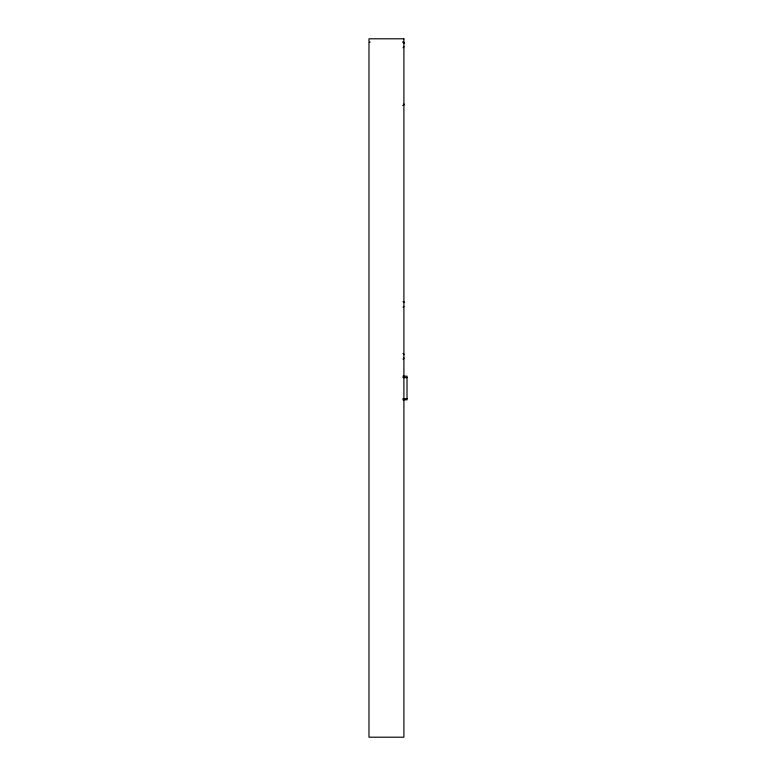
<?xml version="1.0" encoding="UTF-8"?>
<svg xmlns="http://www.w3.org/2000/svg" width="776" height="776" viewBox="0 0 776 776"><rect width="100%" height="100%" fill="white"/><g stroke="black" fill="none" stroke-linecap="round" stroke-linejoin="round"><path stroke-width="1.16" d="M403.898 46.502L403.86 46.88A1.164 1.154 0 0 1 403.035 47.695M403.898 104.1L403.86 104.624A1.164 1.154 0 0 1 403.035 105.449M403.898 358.008L403.86 358.299A1.164 1.154 0 0 1 403.035 359.123M402.86 376.185L407.022 376.185L407.022 399.815L402.86 399.815M402.86 377.602L407.022 377.602M402.86 398.699L407.022 398.699M403.86 302.223L403.86 301.563M403.898 354.564L403.86 354.254A1.164 1.154 0 0 0 403.035 353.449M403.035 41.923A1.164 1.154 0 0 1 403.898 43.039M403.035 301.544A1.164 1.154 0 0 1 403.86 302.359M369.56 42.263A1.164 1.154 0 0 1 370.142 42.108M402.734 42.108A1.164 1.154 0 0 1 403.898 43.262M403.86 104.401A1.164 1.154 0 0 1 403.035 105.216M403.86 306.394A1.164 1.154 0 0 1 403.035 307.218M403.898 38.8L368.978 38.8L368.978 737.2L403.898 737.2L403.898 38.8"/></g></svg>
